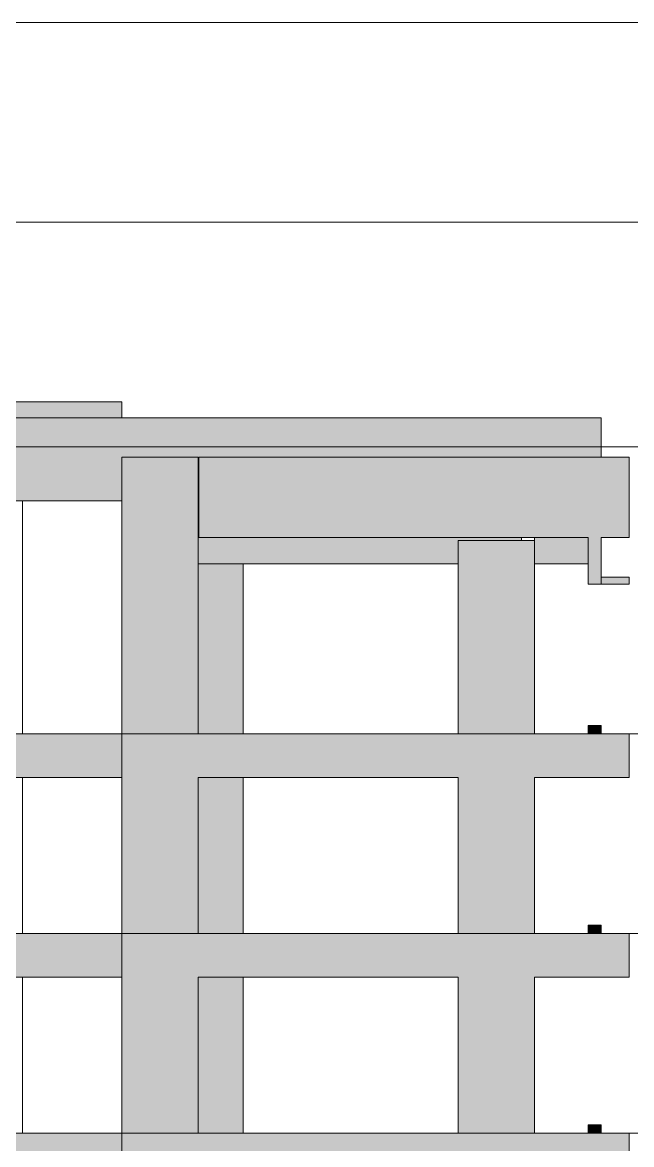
# Model space of a CAD drawing. Header units: centimetres. Extents: x -1139 to 26418, y -889 to 84390.
# Drawn here: x 13578 to 14455, y 75527 to 77145 of the extents above; entities that cross this region are included whole.
import ezdxf

# ---------------------------------------------------------------- set-up
doc = ezdxf.new("R2010")
doc.units = ezdxf.units.CM
doc.linetypes.add('Centro', pattern=[3.175, 0.635, -0.47625, 1.5875, -0.47625])
for name, color, linetype, lineweight in [('A-FLOR', 7, 'Continuous', 9), ('A-FLOR-LEVL', 7, 'Continuous', 9), ('A-WALL', 7, 'Continuous', 9), ('S-BEAM', 7, 'Continuous', 9), ('S-COLS', 7, 'Continuous', 9)]:
    doc.layers.add(name, color=color, linetype=linetype, lineweight=lineweight)

msp = doc.modelspace()

# ---------------------------------------------------------------- hatches: boundary and pattern name
at = {"layer": 'A-FLOR', "true_color": 0xc0c0c0}
msp.add_hatch(color=9, dxfattribs=at).paths.add_polyline_path([(14451.55, 76335), (14451.55, 76345), (14411.55, 76345), (14411.55, 76335)], flags=0)
at = {"layer": 'A-WALL', "true_color": 0xc0c0c0}
h = msp.add_hatch(color=9, dxfattribs=at)
h.paths.add_polyline_path([(13628.04, 76575), (13720.55, 76575), (13720.55, 76598), (13566.55, 76598), (13566.55, 76575), (13623.27, 76575)], flags=0)
h.paths.add_polyline_path([(12658.55, 76575), (12658.55, 76598), (12522.05, 76597.64), (12522.05, 76575), (12525.99, 76575)], flags=0)
h.paths.add_polyline_path([(13063.47, 76575), (13219.55, 76575), (13219.55, 76598), (13016.55, 76598), (13016.55, 76575)], flags=0)
at = {"layer": 'S-BEAM', "true_color": 0xc0c0c0}
for points in [[(13720.55, 76455), (13720.55, 76575), (13566.55, 76575), (13566.55, 76455), (13628.04, 76455)], [(13831.82, 76402), (13831.82, 76518), (14392.55, 76518), (14392.55, 76575), (13720.55, 76575), (13720.55, 76518), (13830.55, 76518), (13830.55, 76402)], [(14405.64, 76518), (14411.55, 76518), (14411.55, 76575), (14392.55, 76575), (14392.55, 76518)], [(14380.79, 76402), (14451.55, 76402), (14451.55, 76518), (13831.82, 76518), (13831.82, 76402), (14296.55, 76402)], [(13830.55, 76364), (13972.05, 76364), (13972.05, 76402), (13830.55, 76402)], [(14205.55, 76364), (14205.55, 76398), (14296.55, 76398), (14296.55, 76402), (13972.05, 76402), (13972.05, 76364), (14004.41, 76364)], [(14380.79, 76364), (14392.55, 76364), (14392.55, 76402), (14315.55, 76402), (14315.55, 76364)], [(14411.55, 76335), (14411.55, 76402), (14392.55, 76402), (14392.55, 76335)], [(14411.55, 76119), (14411.55, 76131), (14392.55, 76131), (14392.55, 76119), (14403.1, 76119)], [(13720.55, 76056), (13720.55, 76119), (13566.55, 76119), (13566.55, 76056), (13628.04, 76056)], [(13830.55, 76056), (14205.55, 76056), (14205.55, 76119), (13830.55, 76119)], [(14451.55, 76056), (14451.55, 76119), (14315.55, 76119), (14315.55, 76056), (14380.79, 76056)], [(13689.75, 75768), (13720.55, 75768), (13720.55, 75831), (13566.55, 75831), (13566.55, 75768), (13628.04, 75768)], [(14004.41, 75768), (14205.55, 75768), (14205.55, 75831), (13830.55, 75831), (13830.55, 75768), (13831.82, 75768)], [(14315.55, 75768), (14451.55, 75768), (14451.55, 75831), (14315.55, 75831)], [(14411.55, 75831), (14411.55, 75843), (14392.55, 75843), (14392.55, 75831), (14403.1, 75831)], [(13566.55, 75480.01), (13720.55, 75480.01), (13720.55, 75543.01), (13566.55, 75543.01), (13566.55, 75490.01)], [(14004.41, 75480.01), (14205.55, 75480.01), (14205.55, 75543.01), (13830.55, 75543.01), (13830.55, 75480.01)], [(14451.55, 75480.01), (14451.55, 75543.01), (14315.55, 75543.01), (14315.55, 75480.01)], [(14411.55, 75543.01), (14411.55, 75555.01), (14392.55, 75555.01), (14392.55, 75543.01)]]:
    msp.add_hatch(color=9, dxfattribs=at).paths.add_polyline_path(points, flags=0)
at = {"layer": 'S-COLS', "true_color": 0xc0c0c0}
for points in [[(13739.55, 76119), (13830.55, 76119), (13830.55, 76518), (13720.55, 76518), (13720.55, 76119)], [(14296.55, 76119), (14315.55, 76119), (14315.55, 76398), (14205.55, 76398), (14205.55, 76119)], [(13831.82, 76119), (13895.55, 76119), (13895.55, 76364), (13830.55, 76364), (13830.55, 76119)], [(13720.55, 75831), (13830.55, 75831), (13830.55, 76119), (13720.55, 76119)], [(14205.55, 75831), (14315.55, 75831), (14315.55, 76119), (14205.55, 76119), (14205.55, 76056)], [(13831.82, 75831), (13895.55, 75831), (13895.55, 76056), (13830.55, 76056), (13830.55, 75831)], [(13720.55, 75543.01), (13830.55, 75543.01), (13830.55, 75831), (13720.55, 75831), (13720.55, 75733.88)], [(14315.55, 75543.01), (14315.55, 75831), (14205.55, 75831), (14205.55, 75543.01)], [(13895.55, 75543.01), (13895.55, 75768), (13830.55, 75768), (13830.55, 75543.01)], [(13720.55, 75255.01), (13830.55, 75255.01), (13830.55, 75543.01), (13720.55, 75543.01)], [(14315.55, 75255.01), (14315.55, 75543.01), (14205.55, 75543.01), (14205.55, 75255.01)]]:
    msp.add_hatch(color=9, dxfattribs=at).paths.add_polyline_path(points, flags=0)

# ---------------------------------------------------------------- linework, layer by layer
at = {"layer": 'A-FLOR'}
for p, q in [((14411.55, 76345), (14451.55, 76345)), ((14451.55, 76335), (14411.55, 76335)), ((14451.55, 76345), (14451.55, 76335))]:
    msp.add_line(p, q, dxfattribs=at)
at = {"layer": 'A-FLOR-LEVL', "linetype": 'Centro'}
for p, q in [((11368.8, 77145), (15167.39, 77145)), ((11368.8, 76857), (15167.39, 76857)), ((11368.8, 76533), (15167.39, 76533)), ((11368.8, 76119), (15167.39, 76119)), ((11368.8, 75831), (15167.39, 75831)), ((11368.8, 75543.01), (15167.39, 75543.01))]:
    msp.add_line(p, q, dxfattribs=at)
at = {"layer": 'A-WALL'}
for p, q in [((13720.55, 76598), (13566.55, 76598)), ((13720.55, 76575), (13720.55, 76598))]:
    msp.add_line(p, q, dxfattribs=at)
at = {"layer": 'S-BEAM'}
for p, q in [((13566.55, 76575), (13720.55, 76575)), ((13720.55, 76575), (14392.55, 76575)), ((14392.55, 76575), (14411.55, 76575)), ((14411.55, 76575), (14411.55, 76518)), ((13831.82, 76402), (13831.82, 76518)), ((13831.82, 76518), (14451.55, 76518)), ((14451.55, 76518), (14451.55, 76402)), ((13566.55, 76455), (13720.55, 76455)), ((13830.55, 76402), (13831.82, 76402)), ((13831.82, 76402), (14392.55, 76402)), ((14296.55, 76402), (14296.55, 76398)), ((14315.55, 76402), (14315.55, 76398)), ((14392.55, 76335), (14392.55, 76402)), ((14411.55, 76402), (14451.55, 76402)), ((14411.55, 76402), (14411.55, 76335)), ((13830.55, 76364), (13972.05, 76364)), ((13972.05, 76364), (14205.55, 76364)), ((14315.55, 76364), (14392.55, 76364)), ((14411.55, 76335), (14392.55, 76335)), ((14411.55, 76131), (14392.55, 76131)), ((14392.55, 76131), (14392.55, 76119)), ((14411.55, 76119), (14411.55, 76131)), ((13566.55, 76119), (13720.55, 76119)), ((13830.55, 76119), (14205.55, 76119)), ((14315.55, 76119), (14451.55, 76119)), ((14451.55, 76119), (14451.55, 76056)), ((13566.55, 76056), (13720.55, 76056)), ((13830.55, 76056), (14205.55, 76056)), ((14315.55, 76056), (14451.55, 76056)), ((13566.55, 75831), (13720.55, 75831)), ((13830.55, 75831), (14205.55, 75831)), ((14315.55, 75831), (14451.55, 75831)), ((14411.55, 75843), (14392.55, 75843)), ((14392.55, 75843), (14392.55, 75831)), ((14411.55, 75831), (14411.55, 75843)), ((14451.55, 75831), (14451.55, 75768)), ((13566.55, 75768), (13720.55, 75768)), ((13830.55, 75768), (14205.55, 75768)), ((14315.55, 75768), (14451.55, 75768)), ((13566.55, 75543.01), (13720.55, 75543.01)), ((13830.55, 75543.01), (14205.55, 75543.01)), ((14315.55, 75543.01), (14451.55, 75543.01)), ((14411.55, 75555.01), (14392.55, 75555.01)), ((14392.55, 75555.01), (14392.55, 75543.01)), ((14411.55, 75543.01), (14411.55, 75555.01)), ((14451.55, 75543.01), (14451.55, 75480.01))]:
    msp.add_line(p, q, dxfattribs=at)
at = {"layer": 'S-COLS'}
for p, q in [((13720.55, 76518), (13720.55, 76119)), ((13830.55, 76518), (13720.55, 76518)), ((13830.55, 76119), (13830.55, 76518)), ((13577.55, 76119), (13577.55, 76455)), ((14205.55, 76398), (14205.55, 76119)), ((14315.55, 76398), (14205.55, 76398)), ((14315.55, 76119), (14315.55, 76398)), ((13895.55, 76119), (13895.55, 76364)), ((13720.55, 76119), (13720.55, 75831)), ((13830.55, 76119), (13720.55, 76119)), ((13830.55, 76119), (13720.55, 76119)), ((14315.55, 76119), (14205.55, 76119)), ((14315.55, 76119), (14205.55, 76119)), ((13577.55, 75831), (13577.55, 76056)), ((13830.55, 75831), (13830.55, 76056)), ((13895.55, 75831), (13895.55, 76056)), ((14205.55, 76056), (14205.55, 75831)), ((14315.55, 75831), (14315.55, 76056)), ((13720.55, 75831), (13720.55, 75543.01)), ((13830.55, 75831), (13720.55, 75831)), ((13830.55, 75831), (13720.55, 75831)), ((14315.55, 75831), (14205.55, 75831)), ((14315.55, 75831), (14205.55, 75831)), ((13577.55, 75543.01), (13577.55, 75768)), ((13830.55, 75543.01), (13830.55, 75768)), ((13895.55, 75543.01), (13895.55, 75768)), ((14205.55, 75768), (14205.55, 75543.01)), ((14315.55, 75543.01), (14315.55, 75768)), ((13720.55, 75543.01), (13720.55, 75255.01)), ((13830.55, 75543.01), (13720.55, 75543.01)), ((13830.55, 75543.01), (13720.55, 75543.01)), ((14315.55, 75543.01), (14205.55, 75543.01)), ((14315.55, 75543.01), (14205.55, 75543.01))]:
    msp.add_line(p, q, dxfattribs=at)

doc.saveas('drawing.dxf')
